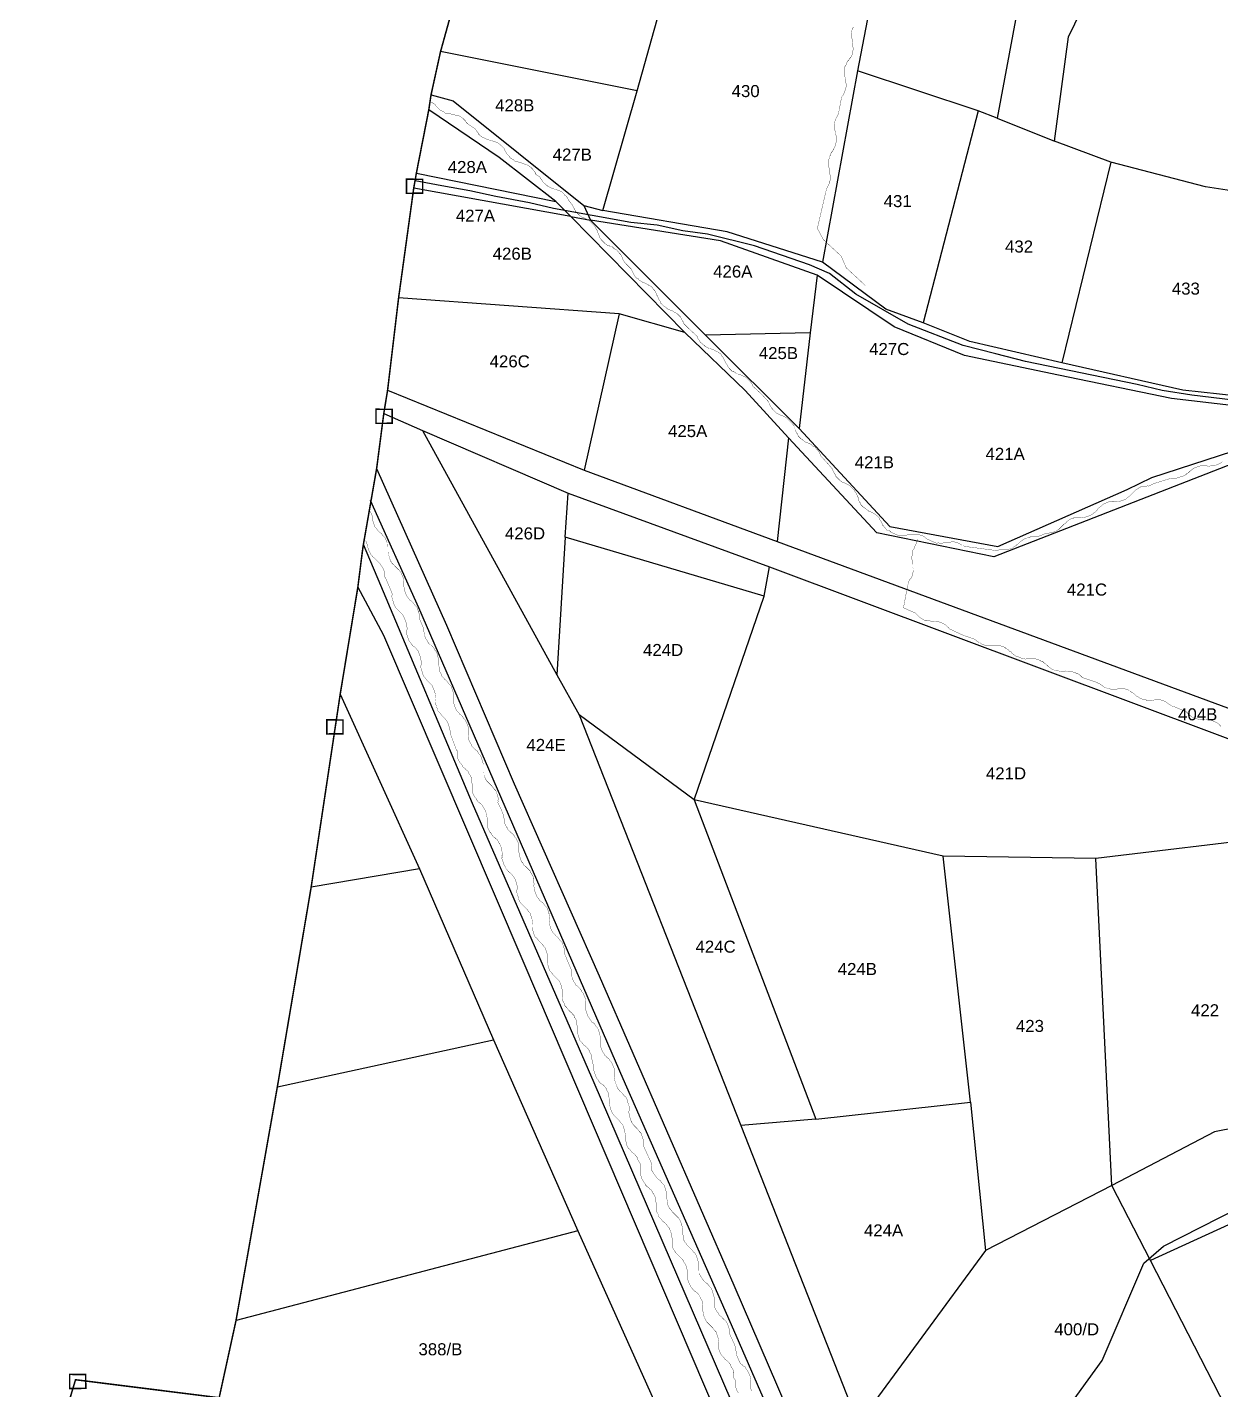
# Model space of a CAD drawing. Header units: inches. Extents: x 617 to 4497, y -923 to 1824.
# Drawn here: x 2264.5 to 2661.3, y 465.8 to 918.7 of the extents above; entities that cross this region are included whole.
import ezdxf
from ezdxf.enums import TextEntityAlignment as Align

# ---------------------------------------------------------------- set-up
doc = ezdxf.new("R2010")
doc.units = ezdxf.units.IN
doc.header["$LTSCALE"] = 15
doc.header["$MEASUREMENT"] = 0
for name, color, linetype in [('BOUNDARY', 5, 'Continuous'), ('PLOT', 7, 'Continuous'), ('PLOT NO', 7, 'Continuous'), ('ROAD', 50, 'Continuous'), ('STREAM', 130, 'SL')]:
    doc.layers.add(name, color=color, linetype=linetype)
doc.styles.get("Standard").update_dxf_attribs({"font": 'arial.ttf'})
doc.linetypes.add('SL', pattern='A,8e-06,[1,streme line,S=0.066667,R=0,X=0,Y=0],-0.839413', length=0.839421)

msp = doc.modelspace()

# ---------------------------------------------------------------- linework, layer by layer
at = {"layer": 'BOUNDARY', "const_width": 0.5}
msp.add_lwpolyline([(2418.02, 968.71), (2401.89, 910.57), (2398.73, 896.18), (2397.98, 891.2), (2393.85, 870.15), (2392.98, 865.19), (2387.95, 828.74), (2384.3, 798.1), (2383.03, 790.33), (2380.65, 772.01), (2376.1, 745.93), (2374.41, 732.63), (2368.54, 697.03), (2358.88, 632.87), (2347.64, 566.48), (2333.9, 488.84), (2328.29, 463.14), (2280.53, 469.12), (2264.73, 416.27)], dxfattribs=at)
at = {"layer": 'PLOT'}
for points in [[(2449.49, 859.42), (2455.85, 857.75), (2467.28, 897.58), (2482.14, 950.62), (2499.06, 946.55), (2502.65, 962.18), (2511.73, 1003.73), (2519.89, 1042.56), (2459.59, 1061.64)], [(2763.8, 1003.55), (2763.28, 973.23), (2761.85, 914.84), (2765.74, 878.04), (2764.36, 848.4), (2726.07, 853.94), (2725.45, 856.4), (2686.46, 860.95), (2656.28, 865.62), (2624.79, 873.88), (2606.07, 880.85), (2610.69, 915.47), (2621.2, 937.26), (2635.67, 947.05), (2642.35, 962.78), (2657.54, 974.56), (2665.54, 988.73), (2669.04, 1003.71), (2626.62, 1016.63), (2628.17, 1042.83)], [(2563.94, 1027.51), (2554.69, 978.76), (2548.7, 946.99), (2540.51, 904.17), (2528.91, 840.64)], [(2622.85, 1006.37), (2612.1, 980.91), (2601.01, 964.06), (2587, 888.44), (2606.07, 880.85)], [(2467.28, 897.58), (2401.89, 910.57)], [(2580.7, 890.85), (2540.51, 904.17)], [(2398.73, 896.18), (2406.1, 894.17), (2449.49, 859.42), (2451.79, 854.53)], [(2440.24, 860.76), (2421.36, 875.42), (2397.98, 891.2)], [(2587, 888.44), (2580.7, 890.85), (2562.33, 820.39)], [(2393.85, 870.15), (2440.24, 860.76), (2445.25, 855.73)], [(2624.79, 873.88), (2608.5, 807.18)], [(2445.25, 855.73), (2392.98, 865.19)], [(2764.36, 848.4), (2762.65, 822.39), (2773.04, 801.32), (2741.02, 801.35), (2728.98, 801.81), (2691.98, 798.86), (2685.76, 793.43), (2679.17, 794.74), (2648.67, 798.07), (2608.5, 807.18), (2577.83, 814.25), (2562.33, 820.39), (2549.96, 824.99), (2528.91, 840.64), (2497.17, 850.69), (2455.85, 857.75)], [(2682, 790.95), (2681.84, 784.87), (2676.52, 778.01), (2585.86, 742.69), (2547, 750.61), (2517.54, 782.23), (2503.13, 797.97), (2483.13, 817.27), (2445.25, 855.73), (2451.79, 854.53)], [(2682, 790.95), (2644.99, 795.26), (2607.39, 803.09), (2576.09, 809.57), (2552.73, 819.13), (2527.17, 836.26), (2495.02, 847.68), (2451.79, 854.53), (2490.04, 816.28), (2521.13, 785.26), (2551.25, 752.75), (2587.17, 746.05), (2630.23, 765.06), (2638.42, 769), (2674.57, 780.77), (2682, 790.95)], [(2527.17, 836.26), (2524.8, 817.12), (2521.13, 785.26)], [(2483.13, 817.27), (2461.29, 823.44), (2387.95, 828.74)], [(2461.29, 823.44), (2449.69, 771.41)], [(2524.8, 817.12), (2490.04, 816.28)], [(2384.3, 798.1), (2449.69, 771.41), (2513.77, 747.8), (2691.11, 682.24), (2726.68, 669.8), (2773.18, 654.01), (2826.36, 648.76), (2847.6, 648.69), (2855.36, 648.85), (2898.47, 649.99), (2983.34, 653.48), (3034.64, 653.48), (3087.94, 654.24), (3148.78, 655.48), (3166.65, 655.3), (3176.36, 654.93), (3214.91, 654.12), (3233.83, 645.75)], [(2383.03, 790.33), (2395.88, 784.64), (2440.54, 703.39), (2448.04, 690.15), (2501.7, 553.61), (2540.72, 454.45), (2568.77, 385.82), (2597.18, 319), (2628.96, 241.98), (2659.7, 200.33), (2689.06, 177.29), (2716.7, 164.39), (2752.83, 72.11), (2757.37, 17.16), (2765.34, -30.28)], [(2395.88, 784.64), (2444.3, 763.79), (2511.31, 739.38), (2690.58, 672.15), (2746.19, 651.98), (2768.1, 645.72), (2792.49, 638.34), (2828.3, 639.14), (2841.61, 639.2), (2854.37, 640.28), (2897.08, 641.44), (2972.39, 644.12), (3043.65, 645.75), (3087.01, 645.82), (3148.38, 645.4), (3167.29, 645.35), (3233.83, 645.75), (3277.98, 625.42)], [(2517.54, 782.23), (2513.77, 747.8)], [(2380.65, 772.01), (2403.85, 719.92), (2426.42, 667.17), (2454.64, 603.4), (2499.39, 500.59), (2545.77, 393.07), (2606.89, 252.14), (2639.9, 179.35), (2666.8, 172.91), (2692.14, 160.97), (2713.39, 138.66), (2727.46, 102.02), (2740.52, 25.19), (2754.69, -29.87)], [(2748.04, -29.39), (2730.28, 53.32), (2719.61, 102), (2709.47, 133.49), (2704.58, 140.55), (2688.19, 155.46), (2665.8, 168.16), (2636.47, 171.83), (2609.94, 229.94), (2541.93, 386.9), (2519.99, 438.28), (2499.41, 485.55), (2462.6, 569.09), (2394.67, 725.75), (2378.6, 761.4)], [(2509.5, 729.61), (2443.31, 749.15), (2444.3, 763.79)], [(2443.31, 749.15), (2440.54, 703.39)], [(2376.22, 746.9), (2381.9, 733.19), (2412.43, 660.82), (2452.92, 567.9), (2498.46, 462.28), (2570.48, 291.25), (2607.76, 206.11), (2624.96, 168.22), (2647.81, 120.63), (2655.17, 101.92), (2656.2, 90.28), (2659.63, 46.73), (2660.87, 28.06), (2656.38, 2.91), (2652.82, -20.29)], [(2486.23, 661.88), (2509.5, 729.61), (2511.31, 739.38)], [(2645.69, -19.82), (2654.78, 18.85), (2654.32, 45.61), (2650.47, 100.78), (2647.07, 113.26), (2619.52, 163.18), (2575.17, 264.65), (2534.72, 361.23), (2494.61, 455.45), (2429.4, 608.29), (2382.99, 716.54), (2374.41, 732.63)], [(2368.54, 697.03), (2394.87, 638.93), (2419.53, 582.08), (2447.53, 518.63), (2474.29, 459.13), (2484.91, 436.17), (2517.53, 360.56), (2543.48, 299.51), (2564.01, 250.7), (2599.46, 174.15), (2635.26, 96.53), (2604.66, 80.72), (2561.48, 59.96), (2505.69, 32.84), (2485.06, 22.82), (2442.78, 0.62)], [(2687.59, 650.4), (2680.9, 649.66), (2619.77, 642.43), (2568.99, 643.15), (2486.23, 661.88), (2448.04, 690.15)], [(2486.23, 661.88), (2526.72, 555.69), (2501.7, 553.61)], [(2680.9, 649.66), (2681.62, 597.04), (2712.21, 587.56), (2718.86, 563.24), (2723.34, 547.42), (2711.88, 542.58), (2637.96, 508.77)], [(2526.72, 555.69), (2578.08, 561.4), (2568.99, 643.15)], [(2394.87, 638.93), (2358.88, 632.87)], [(2625.11, 533.64), (2619.77, 642.43)], [(2347.64, 566.48), (2419.53, 582.08)], [(2718.86, 563.24), (2659.23, 551.48), (2625.11, 533.64)], [(2578.08, 561.4), (2583.1, 512.11), (2540.72, 454.45), (2673.58, 439.48), (2637.96, 508.77), (2625.11, 533.64), (2583.1, 512.11)], [(2447.53, 518.63), (2333.9, 488.84)]]:
    msp.add_lwpolyline(points, dxfattribs=at)
at = {"layer": 'PLOT', "color": 3, "const_width": 0.5}
for points in [[(2390.6, 868.18), (2395.94, 868.13), (2395.97, 863.54), (2390.6, 863.48), (2390.6, 868.18), (2390.6, 868.18)], [(2380.45, 791.72), (2385.79, 791.66), (2385.82, 787.07), (2380.45, 787.02), (2380.45, 791.72), (2380.45, 791.72)], [(2364.1, 688.48), (2369.44, 688.42), (2369.47, 683.84), (2364.1, 683.78), (2364.1, 688.48), (2364.1, 688.48)], [(2278.57, 470.9), (2283.91, 470.84), (2283.94, 466.25), (2278.57, 466.2), (2278.57, 470.9), (2278.57, 470.9)]]:
    msp.add_lwpolyline(points, dxfattribs=at)
at = {"layer": 'ROAD'}
for points in [[(2682.89, 792.57), (2651.75, 796.35), (2641.79, 797.94), (2633.5, 799.95), (2596.37, 807.58), (2586.5, 810.09), (2575.7, 812.93), (2557.34, 819.97), (2540.01, 829.92), (2531.18, 836.83), (2524.57, 839.76), (2506.24, 846.03), (2490.63, 849.89), (2482.51, 851.06), (2473.97, 852.9), (2465.18, 853.82), (2439.4, 858.42), (2431.53, 860.34), (2420.23, 862.43), (2411.69, 864.36), (2402.32, 865.95), (2393.48, 867.61)], [(2608.77, 457.4), (2621.89, 475.48), (2635.7, 507.88), (2642.26, 513.53), (2667.14, 526.19)]]:
    msp.add_lwpolyline(points, dxfattribs=at)
at = {"layer": 'STREAM', "color": 4, "lineweight": 0, "const_width": 0.1}
for points in [[(2539.21, 918.74), (2538.77, 918.09), (2538.55, 916.77), (2538.55, 916.34), (2538.55, 916.12), (2538.55, 915.02), (2538.77, 914.81), (2538.77, 914.37), (2538.99, 913.49), (2538.99, 912.62), (2538.99, 912.18), (2539.21, 911.53), (2538.77, 910.22), (2538.77, 910), (2538.77, 909.56), (2538.33, 908.69), (2538.12, 908.47), (2537.9, 908.25), (2537.68, 907.81), (2537.24, 907.37), (2536.8, 906.5), (2536.8, 906.28), (2536.37, 905.62), (2536.15, 904.31), (2536.15, 904.09), (2536.15, 903.66), (2536.15, 902.78), (2536.37, 902.35), (2536.37, 902.13), (2536.59, 901.25), (2536.59, 900.16), (2536.8, 899.94), (2536.8, 899.28), (2536.59, 897.97), (2536.37, 897.54), (2536.37, 897.32), (2535.93, 896.44), (2535.71, 896.01), (2535.49, 895.79), (2535.27, 895.57), (2534.4, 890.98), (2534.18, 889.88), (2533.96, 889.45), (2533.52, 888.57), (2533.31, 888.35), (2533.09, 887.7), (2532.87, 886.39), (2532.87, 885.95), (2532.87, 885.73), (2532.87, 884.64), (2533.09, 884.2), (2533.09, 883.98), (2533.31, 883.11), (2533.52, 882.23), (2533.52, 881.8), (2533.52, 881.14), (2533.31, 879.83), (2533.31, 879.61), (2533.09, 879.17), (2532.65, 878.3), (2532.65, 878.08), (2532.43, 877.86), (2532.21, 877.42), (2531.78, 876.99), (2531.56, 876.11), (2531.34, 875.89), (2531.12, 875.24), (2530.9, 873.93), (2530.9, 873.49), (2530.9, 873.27), (2530.9, 872.18), (2531.12, 871.96), (2531.12, 871.52), (2531.34, 870.65), (2531.34, 869.77), (2531.56, 869.33), (2531.56, 868.68), (2531.34, 867.37), (2531.12, 867.15), (2531.12, 866.71), (2530.68, 865.84), (2530.46, 865.62), (2530.46, 865.4), (2530.25, 864.96), (2530.03, 864.09), (2527.19, 851.85), (2529.15, 848.13), (2535.06, 842.66), (2536.8, 838.73), (2543.14, 832.83)], [(2398.86, 893.82), (2400.17, 892.94), (2400.39, 892.51), (2401.04, 891.85), (2401.26, 891.63), (2401.7, 891.2), (2403.01, 890.54), (2403.23, 890.32), (2403.45, 890.1), (2404.54, 889.88), (2404.76, 889.88), (2405.2, 889.88), (2406.07, 889.67), (2406.95, 889.45), (2407.38, 889.45), (2408.04, 889.23), (2409.13, 888.57), (2409.35, 888.35), (2409.57, 888.14), (2410.23, 887.48), (2410.45, 887.04), (2410.66, 886.82), (2410.88, 886.61), (2412.19, 885.73), (2413.51, 884.86), (2413.72, 884.42), (2414.38, 883.54), (2414.38, 883.33), (2414.82, 882.89), (2415.91, 882.01), (2416.35, 882.01), (2416.57, 881.8), (2417.44, 881.36), (2417.88, 881.36), (2418.1, 881.14), (2418.97, 880.92), (2420.06, 880.7), (2420.28, 880.48), (2420.94, 880.27), (2422.03, 879.39), (2422.25, 879.17), (2422.47, 878.95), (2423.12, 878.3), (2423.12, 877.86), (2423.34, 877.64), (2423.56, 877.42), (2423.78, 876.77), (2424.44, 876.11), (2424.66, 875.89), (2425.09, 875.24), (2426.19, 874.58), (2426.4, 874.36), (2426.62, 874.14), (2427.72, 873.93), (2427.93, 873.71), (2428.15, 873.71), (2429.25, 873.49), (2430.12, 873.05), (2430.34, 873.05), (2430.99, 872.83), (2432.09, 871.96), (2432.31, 871.74), (2432.53, 871.52), (2433.18, 870.65), (2433.4, 870.43), (2433.4, 870.21), (2433.62, 869.77), (2434.93, 868.9), (2435.15, 868.46), (2435.8, 867.59), (2435.8, 867.37), (2436.24, 866.93), (2437.33, 866.06), (2437.55, 865.84), (2437.99, 865.62), (2438.87, 865.18), (2439.08, 865.18), (2439.52, 864.96), (2440.4, 864.74), (2441.27, 864.31), (2441.49, 864.31), (2442.14, 864.09), (2443.02, 863.21), (2443.24, 862.78), (2443.67, 862.56), (2444.11, 861.9), (2444.33, 861.46), (2444.55, 861.25), (2444.55, 861.03), (2444.77, 860.81), (2445.64, 859.72), (2445.86, 859.28), (2446.3, 858.4), (2446.52, 858.19), (2446.74, 857.53), (2447.61, 856.66), (2447.83, 856.44), (2448.05, 856.22), (2448.92, 855.56), (2449.36, 855.34), (2449.58, 855.34), (2450.45, 854.91), (2451.33, 854.47), (2451.54, 854.25), (2451.98, 853.81), (2452.86, 852.94), (2453.07, 852.72), (2453.29, 852.28), (2453.73, 851.41), (2453.95, 851.19), (2453.95, 850.97), (2454.17, 850.53), (2454.39, 849.88), (2454.82, 849), (2454.82, 848.79), (2455.26, 848.13), (2456.14, 847.25), (2456.35, 847.04), (2456.57, 846.82), (2457.45, 846.16), (2457.88, 846.16), (2458.1, 845.94), (2458.98, 845.72), (2459.63, 845.07), (2460.07, 844.85), (2460.51, 844.63), (2461.38, 843.54), (2461.6, 843.32), (2461.82, 843.1), (2462.26, 842.23), (2462.48, 841.79), (2462.48, 841.57), (2462.69, 841.13), (2463.57, 840.04), (2465.32, 838.29), (2465.54, 837.85), (2465.97, 836.98), (2466.19, 836.54), (2466.41, 836.11), (2467.28, 835.01), (2467.72, 835.01), (2467.94, 834.58), (2468.82, 834.14), (2469.03, 833.92), (2469.25, 833.92), (2470.13, 833.48), (2471, 833.04), (2471.22, 832.83), (2471.88, 832.61), (2472.75, 831.51), (2472.97, 831.3), (2473.19, 831.08), (2473.62, 830.2), (2473.84, 829.77), (2473.84, 829.55), (2474.06, 829.33), (2474.28, 828.67), (2474.72, 827.8), (2474.94, 827.58), (2475.15, 826.92), (2476.03, 826.05), (2476.47, 825.83), (2476.69, 825.61), (2477.56, 824.96), (2477.78, 824.96), (2478, 824.74), (2478.87, 824.52), (2479.75, 823.86), (2479.96, 823.86), (2480.62, 823.43), (2481.49, 822.55), (2481.71, 822.33), (2481.93, 821.9), (2482.37, 821.02), (2482.59, 820.8), (2482.59, 820.58), (2482.81, 820.15), (2484.56, 818.4), (2487.18, 815.99), (2487.4, 815.34), (2488.05, 814.46), (2488.05, 814.24), (2488.49, 813.81), (2489.58, 812.93), (2489.8, 812.71), (2490.02, 812.5), (2490.9, 812.06), (2491.33, 811.84), (2491.55, 811.84), (2492.43, 811.62), (2493.3, 811.18), (2493.52, 810.96), (2494.17, 810.75), (2495.27, 809.87), (2495.27, 809.43), (2495.7, 809.22), (2496.14, 808.34), (2496.36, 808.12), (2496.36, 807.9), (2496.58, 807.47), (2496.8, 807.03), (2497.45, 806.16), (2497.45, 805.94), (2497.89, 805.28), (2498.77, 804.41), (2499.2, 804.41), (2499.42, 804.19), (2500.3, 803.53), (2500.73, 803.53), (2500.95, 803.31), (2501.83, 803.09), (2502.7, 802.66), (2502.92, 802.66), (2503.57, 802.22), (2504.45, 801.35), (2504.67, 801.13), (2504.89, 800.91), (2505.54, 800.03), (2505.76, 799.6), (2505.76, 799.38), (2505.98, 799.16), (2508.6, 796.75), (2511.01, 794.13), (2511.23, 793.48), (2511.66, 792.6), (2511.88, 792.38), (2512.1, 791.95), (2513.19, 790.85), (2513.41, 790.63), (2513.63, 790.42), (2514.51, 789.98), (2514.94, 789.76), (2515.16, 789.76), (2516.04, 789.32), (2516.91, 788.88), (2517.13, 788.67), (2517.57, 788.23), (2518.44, 787.35), (2518.66, 787.14), (2518.88, 786.92), (2519.53, 786.04), (2519.53, 785.61), (2519.75, 785.39), (2519.75, 784.95), (2519.97, 784.51), (2520.41, 783.64), (2520.63, 783.42), (2520.85, 782.76), (2521.72, 781.89), (2522.16, 781.67), (2522.38, 781.45), (2523.25, 780.8), (2523.47, 780.8), (2523.69, 780.58), (2524.56, 780.36), (2525.44, 779.7), (2525.65, 779.48), (2526.31, 779.27), (2527.19, 778.17), (2527.4, 777.95), (2527.62, 777.74), (2528.06, 776.86), (2528.28, 776.42), (2528.28, 776.21), (2528.5, 775.99), (2530.9, 773.36), (2532.21, 771.83), (2532.43, 771.18), (2532.87, 770.3), (2533.09, 770.08), (2533.31, 769.43), (2534.18, 768.55), (2534.4, 768.34), (2534.62, 768.12), (2535.49, 767.46), (2535.93, 767.24), (2536.15, 767.24), (2537.02, 766.8), (2537.9, 766.37), (2538.12, 766.15), (2538.55, 765.71), (2539.43, 764.84), (2539.65, 764.4), (2539.86, 764.18), (2540.3, 763.31), (2540.52, 762.87), (2540.52, 762.65), (2540.74, 762.43), (2540.74, 761.78), (2541.18, 760.9), (2541.39, 760.68), (2541.61, 760.03), (2542.49, 759.15), (2542.93, 758.93), (2543.14, 758.72), (2544.02, 758.06), (2544.24, 757.84), (2544.46, 757.84), (2545.33, 757.4), (2546.2, 756.97), (2546.42, 756.75), (2547.08, 756.31), (2547.95, 755.44), (2547.95, 755), (2548.17, 754.78), (2548.61, 753.91), (2548.83, 753.47), (2548.83, 753.25), (2549.05, 753.03), (2550.36, 751.5), (2551.23, 751.28), (2551.67, 750.85), (2552.54, 750.41), (2552.76, 750.41), (2553.42, 749.97), (2554.73, 749.75), (2555.17, 749.75), (2555.39, 749.75), (2556.48, 749.75), (2556.7, 749.75), (2557.14, 749.97), (2558.01, 750.19), (2558.88, 750.19), (2559.32, 750.19), (2559.98, 750.19), (2561.29, 749.97), (2561.51, 749.75), (2561.94, 749.75), (2562.82, 749.32), (2563.04, 749.1), (2563.26, 748.88), (2563.47, 748.66), (2563.91, 748.44), (2565.01, 748), (2565.22, 747.79), (2565.88, 747.57), (2566.97, 747.13), (2567.41, 747.35), (2567.85, 747.13), (2568.72, 747.13), (2569.16, 747.35), (2569.38, 747.35), (2570.25, 747.57), (2571.34, 747.57), (2571.56, 747.57), (2572.22, 747.79), (2573.53, 747.35), (2573.75, 747.35), (2574.19, 747.13), (2575.06, 746.69), (2575.28, 746.47), (2575.72, 746.47), (2575.94, 746.26), (2576.81, 746.04), (2586.87, 744.72), (2588.18, 745.16), (2588.83, 745.16), (2589.71, 745.16), (2590.15, 745.16), (2590.8, 745.16), (2592.11, 745.6), (2592.33, 745.82), (2592.55, 746.04), (2593.42, 746.47), (2593.64, 746.91), (2593.86, 746.91), (2594.52, 747.57), (2595.39, 748.22), (2595.61, 748.44), (2596.27, 748.66), (2597.36, 749.1), (2597.8, 749.1), (2598.02, 749.32), (2599.11, 749.32), (2599.55, 749.32), (2599.76, 749.32), (2600.2, 749.32), (2601.51, 749.75), (2603.04, 750.41), (2603.7, 750.41), (2604.57, 750.63), (2604.79, 750.63), (2605.67, 750.85), (2606.76, 751.28), (2606.98, 751.5), (2607.42, 751.72), (2608.07, 752.38), (2608.29, 752.59), (2608.51, 752.81), (2609.17, 753.47), (2610.04, 754.13), (2610.04, 754.34), (2610.7, 754.78), (2611.79, 755.44), (2612.23, 755.44), (2612.44, 755.66), (2613.54, 755.66), (2613.97, 755.66), (2614.19, 755.87), (2614.41, 755.66), (2615.07, 755.66), (2616.16, 755.87), (2616.38, 755.87), (2617.04, 756.09), (2618.13, 756.53), (2618.57, 756.75), (2618.78, 756.97), (2619.66, 757.62), (2619.88, 757.84), (2620.1, 758.06), (2620.53, 758.72), (2621.41, 759.37), (2621.63, 759.59), (2622.06, 760.03), (2623.38, 760.68), (2623.59, 760.68), (2624.03, 760.9), (2624.91, 760.9), (2625.34, 760.9), (2625.56, 761.12), (2626, 760.9), (2626.44, 760.9), (2627.53, 761.12), (2627.75, 761.12), (2628.4, 761.34), (2629.71, 761.78), (2629.93, 762), (2630.15, 762.21), (2631.03, 762.87), (2631.25, 763.09), (2631.46, 763.31), (2632.12, 763.96), (2632.78, 764.62), (2632.99, 764.84), (2633.65, 765.27), (2634.74, 765.93), (2635.18, 765.93), (2635.4, 766.15), (2636.49, 766.15), (2636.71, 766.15), (2636.93, 766.37), (2637.37, 766.15), (2639.12, 767.02), (2644.8, 768.77), (2645.24, 768.77), (2646.33, 768.77), (2646.55, 768.77), (2647.2, 768.99), (2648.52, 769.43), (2648.73, 769.43), (2649.17, 769.65), (2649.83, 770.08), (2650.26, 770.52), (2650.48, 770.52), (2651.14, 771.18), (2652.01, 771.83), (2652.23, 772.05), (2652.67, 772.27), (2653.98, 772.71), (2654.2, 772.71), (2654.64, 772.93), (2655.73, 772.93), (2655.95, 772.93), (2656.17, 772.93), (2656.6, 772.93), (2657.26, 772.71), (2658.13, 772.93), (2658.57, 772.93), (2659.23, 772.93), (2660.32, 773.36), (2660.76, 773.58), (2660.98, 773.58), (2661.85, 774.24)], [(2500.95, 464.68), (2500.3, 465.77), (2500.3, 466.21), (2500.08, 466.43), (2500.08, 467.52), (2500.08, 467.74), (2500.08, 468.18), (2500.08, 468.4), (2499.86, 469.05), (2499.42, 469.71), (2499.42, 470.36), (2499.42, 471.46), (2499.2, 471.68), (2499.2, 472.33), (2498.55, 473.43), (2498.33, 473.86), (2498.33, 474.08), (2497.67, 474.96), (2497.45, 475.17), (2497.23, 475.39), (2496.58, 475.83), (2495.92, 476.7), (2495.7, 476.92), (2495.27, 477.36), (2494.61, 478.67), (2494.61, 478.89), (2494.39, 479.33), (2494.39, 480.2), (2494.39, 480.64), (2494.39, 480.86), (2494.39, 481.3), (2494.39, 481.73), (2494.17, 482.83), (2494.17, 483.04), (2493.96, 483.7), (2493.52, 485.01), (2493.3, 485.23), (2493.08, 485.45), (2492.43, 486.32), (2492.21, 486.54), (2491.99, 486.76), (2491.33, 487.42), (2490.68, 488.07), (2490.46, 488.29), (2490.02, 488.95), (2489.58, 490.04), (2489.36, 490.48), (2489.36, 490.7), (2489.15, 491.79), (2489.15, 492.01), (2489.15, 492.44), (2489.15, 492.66), (2489.15, 493.32), (2488.93, 494.19), (2488.93, 494.63), (2488.93, 495.29), (2488.27, 496.38), (2488.05, 496.82), (2488.05, 497.04), (2487.4, 497.91), (2486.96, 498.13), (2486.74, 498.35), (2486.09, 498.78), (2485.43, 499.66), (2485.21, 499.88), (2484.99, 500.31), (2484.34, 501.63), (2484.34, 501.84), (2484.12, 502.28), (2483.9, 503.16), (2483.9, 503.59), (2483.9, 503.81), (2483.9, 504.25), (2483.9, 504.69), (2483.9, 505.78), (2483.68, 506), (2483.68, 506.65), (2483.03, 507.97), (2482.81, 508.18), (2482.81, 508.4), (2482.15, 509.28), (2481.93, 509.5), (2481.71, 509.72), (2481.06, 510.37), (2480.4, 511.03), (2480.18, 511.25), (2479.75, 511.9), (2479.09, 512.99), (2479.09, 513.43), (2479.09, 513.65), (2478.87, 514.74), (2478.87, 514.96), (2478.87, 515.4), (2478.87, 515.62), (2478.87, 516.27), (2478.65, 517.15), (2478.65, 517.59), (2478.43, 518.24), (2478, 519.33), (2477.78, 519.77), (2477.56, 519.99), (2476.9, 520.86), (2476.69, 521.08), (2476.47, 521.3), (2475.81, 521.74), (2475.15, 522.61), (2474.94, 522.83), (2474.5, 523.27), (2474.06, 524.58), (2473.84, 524.8), (2473.84, 525.24), (2473.62, 526.11), (2473.62, 526.55), (2473.62, 526.77), (2473.62, 527.2), (2473.62, 527.64), (2473.41, 528.73), (2473.41, 528.95), (2473.41, 529.61), (2472.75, 530.92), (2472.53, 531.14), (2472.53, 531.36), (2471.88, 532.23), (2471.44, 532.45), (2471.44, 532.67), (2470.56, 533.33), (2469.91, 533.98), (2469.91, 534.2), (2469.47, 534.86), (2468.82, 535.95), (2468.82, 536.39), (2468.6, 536.6), (2468.38, 537.7), (2468.38, 537.92), (2468.38, 538.35), (2468.38, 538.57), (2468.38, 539.23), (2468.38, 540.1), (2468.38, 540.54), (2468.16, 541.2), (2467.5, 542.29), (2467.5, 542.73), (2467.28, 542.94), (2466.63, 543.82), (2466.41, 544.04), (2466.19, 544.26), (2465.54, 544.69), (2464.88, 545.57), (2464.66, 545.79), (2464.22, 546.22), (2463.57, 547.54), (2463.57, 547.75), (2463.57, 548.19), (2463.35, 549.07), (2463.35, 549.5), (2463.35, 549.72), (2463.35, 550.16), (2463.35, 550.6), (2463.13, 551.69), (2463.13, 551.91), (2462.91, 552.56), (2462.48, 553.88), (2462.26, 554.09), (2462.04, 554.31), (2461.38, 555.19), (2461.16, 555.41), (2460.95, 555.62), (2460.29, 556.28), (2459.63, 556.94), (2459.41, 557.15), (2458.98, 557.81), (2458.54, 558.9), (2458.32, 559.34), (2458.32, 559.56), (2458.1, 560.65), (2458.1, 560.87), (2458.1, 561.31), (2458.1, 561.53), (2458.1, 562.18), (2457.88, 563.06), (2457.88, 563.49), (2457.88, 564.15), (2457.23, 565.24), (2457.01, 565.68), (2457.01, 565.9), (2456.35, 566.77), (2455.92, 566.99), (2455.92, 567.21), (2455.04, 567.65), (2454.39, 568.52), (2454.39, 568.74), (2453.95, 569.18), (2453.29, 570.49), (2453.29, 570.71), (2453.07, 571.15), (2452.86, 572.02), (2452.86, 572.46), (2452.86, 572.68), (2452.86, 573.11), (2452.64, 573.99), (2452.42, 574.21), (2452.42, 574.86), (2452.2, 575.74), (2452.2, 576.17), (2452.2, 576.83), (2451.54, 577.92), (2451.33, 578.14), (2451.33, 578.58), (2450.67, 579.45), (2450.45, 579.67), (2450.23, 579.89), (2449.58, 580.33), (2448.92, 581.2), (2448.7, 581.42), (2448.27, 581.86), (2447.83, 583.17), (2447.61, 583.39), (2447.61, 583.83), (2447.39, 584.7), (2447.39, 585.14), (2447.39, 585.36), (2447.39, 585.79), (2447.39, 586.45), (2447.17, 587.32), (2447.17, 587.54), (2447.17, 588.42), (2446.52, 589.51), (2446.3, 589.73), (2446.3, 590.16), (2445.64, 590.82), (2445.42, 591.26), (2445.2, 591.26), (2444.55, 591.91), (2443.89, 592.79), (2443.67, 593.01), (2443.24, 593.44), (2442.8, 594.76), (2442.58, 594.97), (2442.58, 595.41), (2442.36, 596.29), (2442.36, 596.72), (2442.36, 596.94), (2442.36, 597.38), (2442.36, 597.82), (2442.36, 598.91), (2442.14, 599.13), (2442.14, 599.78), (2441.71, 601.1), (2441.49, 601.31), (2441.27, 601.75), (2440.61, 602.41), (2440.4, 602.63), (2440.18, 602.84), (2439.52, 603.5), (2438.87, 604.37), (2438.65, 604.59), (2438.21, 605.03), (2437.77, 606.34), (2437.77, 606.56), (2437.55, 607), (2437.33, 607.87), (2437.33, 608.31), (2437.33, 608.53), (2437.33, 608.97), (2437.33, 609.4), (2437.33, 610.5), (2437.33, 610.71), (2437.12, 611.37), (2436.68, 612.68), (2436.46, 612.9), (2436.24, 613.12), (2435.59, 613.99), (2435.37, 614.21), (2435.15, 614.43), (2434.49, 615.09), (2433.84, 615.96), (2433.62, 615.96), (2433.18, 616.62), (2432.74, 617.71), (2432.74, 618.15), (2432.53, 618.37), (2432.31, 619.46), (2432.31, 619.9), (2432.31, 620.12), (2432.31, 620.55), (2432.53, 620.99), (2432.31, 622.08), (2432.31, 622.3), (2432.09, 622.96), (2431.65, 624.27), (2431.43, 624.49), (2431.21, 624.71), (2430.56, 625.58), (2430.34, 625.8), (2430.12, 626.02), (2429.46, 626.67), (2428.81, 627.33), (2428.59, 627.55), (2428.15, 628.2), (2427.72, 629.3), (2427.72, 629.73), (2427.5, 629.95), (2427.28, 631.05), (2427.28, 631.48), (2427.28, 631.7), (2427.28, 631.92), (2427.5, 632.58), (2427.28, 633.67), (2427.28, 633.89), (2427.06, 634.54), (2426.62, 635.64), (2426.4, 636.07), (2426.19, 636.29), (2425.53, 637.17), (2425.31, 637.39), (2425.09, 637.6), (2424.44, 638.04), (2423.78, 638.92), (2423.56, 639.13), (2423.34, 639.79), (2422.69, 640.88), (2422.69, 641.32), (2422.47, 641.54), (2422.25, 642.63), (2422.47, 642.85), (2422.25, 643.29), (2422.47, 643.51), (2422.47, 644.16), (2422.25, 645.04), (2422.25, 645.47), (2422.03, 646.13), (2421.59, 647.22), (2421.38, 647.44), (2421.16, 647.88), (2420.72, 648.75), (2420.28, 648.97), (2420.06, 649.19), (2419.41, 649.63), (2418.75, 650.5), (2418.75, 650.72), (2418.32, 651.16), (2417.66, 652.47), (2417.66, 652.69), (2417.44, 653.13), (2417.44, 654), (2417.44, 654.44), (2417.44, 654.66), (2417.44, 655.09), (2417.44, 655.75), (2417.22, 656.62), (2417.22, 656.84), (2417, 657.72), (2416.57, 658.81), (2416.35, 659.03), (2416.13, 659.47), (2415.69, 660.12), (2415.25, 660.56), (2414.38, 661.21), (2413.72, 662.09), (2413.72, 662.31), (2413.29, 662.74), (2412.63, 664.06), (2412.63, 664.27), (2412.41, 664.71), (2412.41, 665.59), (2412.41, 666.02), (2412.41, 666.24), (2412.41, 666.68), (2412.41, 667.12), (2412.19, 668.21), (2412.19, 668.43), (2412.19, 669.08), (2411.54, 670.4), (2411.32, 670.61), (2411.32, 671.05), (2410.66, 671.71), (2410.23, 671.93), (2410.23, 672.15), (2409.35, 672.8), (2408.91, 673.68), (2408.7, 673.89), (2408.26, 674.33), (2407.6, 675.64), (2407.6, 675.86), (2407.6, 676.3), (2407.38, 677.17), (2407.38, 677.61), (2407.38, 677.83), (2407.38, 678.27), (2407.17, 678.48), (2405.2, 683.73), (2405.2, 684.17), (2404.98, 685.26), (2404.98, 685.48), (2404.76, 686.14), (2404.32, 687.45), (2404.11, 687.67), (2404.11, 687.89), (2403.45, 688.76), (2403.23, 688.98), (2403.01, 689.2), (2402.36, 689.85), (2401.7, 690.73), (2401.48, 690.95), (2401.04, 691.38), (2400.61, 692.69), (2400.61, 692.91), (2400.39, 693.35), (2400.17, 694.23), (2400.17, 694.66), (2400.17, 694.88), (2400.39, 695.32), (2400.39, 695.76), (2400.17, 696.85), (2400.17, 697.07), (2399.95, 697.72), (2399.51, 699.03), (2399.3, 699.25), (2399.3, 699.69), (2398.64, 700.35), (2398.42, 700.56), (2398.2, 700.78), (2397.55, 701.44), (2396.89, 702.31), (2396.67, 702.53), (2396.24, 702.97), (2395.8, 704.28), (2395.8, 704.5), (2395.58, 704.94), (2395.36, 705.81), (2395.36, 706.25), (2395.36, 706.47), (2395.58, 706.9), (2395.58, 707.56), (2395.36, 708.43), (2395.36, 708.65), (2395.14, 709.53), (2394.71, 710.62), (2394.49, 710.84), (2394.49, 711.28), (2393.83, 712.15), (2393.61, 712.37), (2393.39, 712.59), (2392.74, 713.03), (2392.08, 713.9), (2391.86, 714.12), (2391.43, 714.77), (2390.99, 715.87), (2390.99, 716.31), (2390.77, 716.52), (2390.55, 717.62), (2390.55, 717.84), (2390.55, 718.27), (2390.77, 718.49), (2390.77, 719.15), (2390.55, 720.02), (2390.55, 720.46), (2390.33, 721.11), (2389.9, 722.21), (2389.68, 722.64), (2389.68, 722.86), (2389.02, 723.74), (2388.8, 723.96), (2388.58, 724.18), (2387.93, 724.83), (2387.27, 725.49), (2387.05, 725.71), (2386.62, 726.36), (2386.18, 727.45), (2386.18, 727.89), (2385.96, 728.11), (2385.74, 729.2), (2385.74, 729.64), (2385.74, 729.86), (2385.96, 730.08), (2383.77, 735.32), (2383.34, 735.98), (2383.34, 736.64), (2383.12, 737.73), (2383.12, 737.95), (2382.9, 738.6), (2382.24, 739.7), (2382.03, 739.92), (2381.81, 740.35), (2381.15, 741.01), (2380.93, 741.23), (2380.71, 741.45), (2380.06, 742.1), (2379.18, 742.76), (2379.18, 742.98), (2378.75, 743.41), (2378.09, 744.72), (2377.87, 744.94), (2377.87, 745.16), (2377.65, 746.26), (2377.65, 746.69), (2377.43, 746.91), (2377.43, 747.35), (2377, 748)], [(2560.41, 748.44), (2559.98, 746.91), (2559.76, 746.47), (2559.32, 745.38), (2559.1, 745.16), (2558.88, 744.72), (2558.67, 743.41), (2558.67, 742.98), (2558.45, 742.76), (2558.67, 741.66), (2558.67, 741.23), (2558.67, 741.01), (2558.88, 740.13), (2558.88, 739.04), (2559.1, 738.82), (2559.1, 738.17), (2558.88, 736.85), (2558.67, 736.64), (2558.67, 736.2), (2558.23, 735.32), (2557.79, 735.11), (2557.79, 734.89), (2557.57, 734.45), (2557.14, 732.7), (2555.82, 725.71), (2559.76, 723.96), (2560.2, 723.52), (2560.85, 722.86), (2561.07, 722.64), (2561.73, 722.21), (2562.82, 721.55), (2563.26, 721.55), (2563.47, 721.33), (2564.57, 721.33), (2564.79, 721.33), (2565.22, 721.11), (2566.1, 721.33), (2566.97, 721.11), (2567.41, 721.11), (2568.07, 720.9), (2569.16, 720.46), (2569.38, 720.24), (2569.81, 720.02), (2570.47, 719.37), (2570.91, 719.15), (2570.91, 718.93), (2571.13, 718.71), (2575.28, 716.74), (2579.65, 715.21), (2580.09, 714.77), (2580.96, 714.12), (2581.18, 714.12), (2581.84, 713.68), (2582.93, 713.24), (2583.37, 713.24), (2583.59, 713.03), (2584.68, 713.03), (2585.12, 713.03), (2585.34, 713.03), (2586.21, 713.03), (2587.3, 713.03), (2587.52, 713.03), (2588.18, 713.03), (2589.49, 712.59), (2589.71, 712.37), (2589.93, 712.15), (2590.8, 711.71), (2591.02, 711.28), (2591.24, 711.28), (2591.68, 711.06), (2591.89, 710.62), (2592.77, 709.97), (2592.99, 709.75), (2593.64, 709.53), (2594.74, 709.09), (2595.17, 708.87), (2595.39, 708.87), (2596.49, 708.65), (2596.92, 708.87), (2597.14, 708.87), (2598.02, 708.87), (2599.11, 708.87), (2599.33, 708.87), (2599.98, 708.65), (2601.3, 708.22), (2601.51, 708), (2601.95, 708), (2602.61, 707.34), (2603.04, 707.12), (2603.26, 706.9), (2603.48, 706.69), (2603.92, 706.25), (2604.57, 705.81), (2604.79, 705.59), (2605.45, 705.16), (2606.76, 704.72), (2606.98, 704.72), (2607.42, 704.72), (2608.29, 704.5), (2608.73, 704.5), (2608.95, 704.5), (2609.82, 704.72), (2610.91, 704.5), (2611.13, 704.5), (2611.79, 704.5), (2613.1, 704.06), (2613.32, 703.84), (2613.76, 703.84), (2614.63, 703.19), (2614.85, 702.97), (2615.07, 702.75), (2615.29, 702.53), (2619.88, 701), (2620.75, 700.56), (2621.19, 700.35), (2622.06, 699.69), (2622.28, 699.47), (2622.72, 699.25), (2624.03, 698.82), (2624.47, 698.82), (2624.69, 698.6), (2625.78, 698.6), (2626, 698.6), (2626.44, 698.6), (2627.31, 698.82), (2628.18, 698.82), (2628.62, 698.82), (2629.28, 698.82), (2630.59, 698.38), (2630.81, 698.16), (2631.03, 698.16), (2631.9, 697.5), (2632.34, 697.29), (2632.56, 697.07), (2632.78, 696.85), (2633.21, 696.41), (2634.09, 695.97), (2634.31, 695.76), (2634.74, 695.54), (2636.05, 695.1), (2636.49, 695.1), (2636.71, 694.88), (2637.8, 694.88), (2638.02, 694.88), (2638.46, 694.88), (2639.33, 695.1), (2640.21, 695.1), (2640.65, 695.1), (2641.3, 695.1), (2642.61, 694.66), (2642.83, 694.44), (2643.05, 694.44), (2643.92, 693.79), (2644.36, 693.57), (2644.58, 693.35), (2644.8, 693.13), (2645.67, 692.91), (2649.83, 691.16), (2650.26, 690.73), (2650.92, 690.07), (2651.14, 689.85), (2651.79, 689.42), (2652.89, 688.98), (2653.33, 688.98), (2653.54, 688.76), (2654.64, 688.54), (2654.86, 688.76), (2655.29, 688.54), (2656.17, 688.76), (2657.26, 688.54), (2657.48, 688.54), (2658.13, 688.32), (2659.23, 687.89), (2659.66, 687.67), (2659.88, 687.67), (2660.76, 687.01), (2660.98, 686.57), (2661.2, 686.57), (2661.41, 686.14)]]:
    msp.add_lwpolyline(points, dxfattribs=at)
at = {"layer": 'STREAM', "color": 4, "lineweight": 0, "const_width": 0.1, "elevation": 0.1}
msp.add_lwpolyline([(2505.32, 465.34), (2505.11, 465.99), (2505.11, 466.43), (2505.11, 467.3), (2505.11, 467.96), (2505.11, 468.18), (2505.11, 468.62), (2505.11, 468.83), (2504.89, 469.93), (2504.89, 470.15), (2504.67, 470.58), (2504.23, 471.68), (2503.79, 472.33), (2503.57, 472.55), (2503.14, 473.43), (2502.26, 473.86), (2502.26, 474.08), (2501.83, 474.3), (2501.17, 475.17), (2501.17, 475.39), (2500.95, 475.83), (2500.51, 476.92), (2500.3, 477.58), (2500.3, 478.02), (2500.08, 478.89), (2500.08, 479.55), (2499.64, 480.86), (2498.11, 484.14), (2498.11, 484.36), (2498.11, 484.79), (2498.11, 485.01), (2497.89, 486.1), (2497.67, 486.32), (2497.67, 486.76), (2497.23, 487.85), (2496.8, 488.51), (2496.58, 488.73), (2495.92, 489.38), (2495.27, 490.04), (2495.05, 490.26), (2494.61, 490.48), (2494.17, 491.35), (2493.96, 491.57), (2493.74, 491.79), (2493.08, 493.1), (2493.08, 493.76), (2493.08, 493.97), (2492.86, 495.07), (2492.86, 495.51), (2492.86, 495.94), (2492.86, 496.16), (2492.86, 496.6), (2492.64, 497.47), (2492.43, 497.91), (2492.43, 498.13), (2491.99, 499.44), (2491.55, 499.88), (2491.33, 500.1), (2490.68, 500.97), (2490.02, 501.41), (2489.8, 501.63), (2489.58, 501.84), (2488.93, 502.72), (2488.71, 502.94), (2488.49, 503.38), (2487.83, 504.47), (2487.83, 505.12), (2487.83, 505.34), (2487.62, 506.44), (2487.62, 506.87), (2487.62, 507.31), (2487.62, 507.53), (2487.62, 507.97), (2487.4, 509.06), (2487.18, 509.28), (2487.18, 509.72), (2486.74, 510.81), (2486.3, 511.46), (2486.09, 511.46), (2485.43, 512.34), (2484.77, 512.99), (2484.56, 513.21), (2484.34, 513.43), (2483.68, 514.09), (2483.46, 514.52), (2483.24, 514.74), (2482.59, 515.84), (2482.59, 516.71), (2482.59, 516.93), (2482.37, 517.8), (2482.37, 518.46), (2482.37, 518.9), (2482.37, 519.12), (2482.37, 519.33), (2482.15, 520.43), (2481.93, 520.65), (2481.93, 521.08), (2481.49, 522.18), (2481.06, 522.83), (2480.84, 523.05), (2480.18, 523.71), (2479.53, 524.36), (2479.31, 524.58), (2479.09, 524.8), (2478.43, 525.67), (2478.22, 525.89), (2478, 526.11), (2477.34, 527.42), (2477.34, 528.08), (2477.34, 528.3), (2477.12, 529.39), (2477.12, 529.83), (2477.12, 530.26), (2477.12, 530.48), (2477.12, 530.92), (2476.9, 531.8), (2476.69, 532.23), (2476.69, 532.45), (2476.25, 533.76), (2475.81, 534.2), (2475.59, 534.42), (2474.94, 535.29), (2474.28, 535.73), (2474.06, 535.95), (2473.84, 536.17), (2473.19, 537.04), (2472.97, 537.26), (2472.75, 537.7), (2472.09, 538.79), (2472.09, 539.45), (2472.09, 539.67), (2471.88, 540.76), (2471.88, 541.41), (2470.35, 544.69), (2469.25, 547.1), (2469.47, 547.54), (2469.25, 547.75), (2469.47, 548.19), (2469.25, 549.07), (2469.03, 549.5), (2469.03, 549.72), (2468.6, 551.03), (2468.16, 551.47), (2467.94, 551.69), (2467.28, 552.56), (2466.63, 553.22), (2466.41, 553.44), (2466.19, 553.66), (2465.54, 554.53), (2465.54, 554.75), (2465.32, 554.97), (2464.88, 556.28), (2464.66, 556.94), (2464.66, 557.15), (2464.44, 558.25), (2464.66, 558.68), (2464.66, 559.12), (2464.66, 559.34), (2464.66, 559.78), (2464.44, 560.65), (2464.22, 561.09), (2464.22, 561.31), (2463.79, 562.62), (2463.35, 563.28), (2463.13, 563.28), (2462.48, 564.15), (2461.82, 564.81), (2461.6, 565.02), (2461.38, 565.24), (2460.73, 566.12), (2460.73, 566.34), (2460.51, 566.55), (2460.07, 567.87), (2459.85, 568.52), (2459.85, 568.74), (2459.63, 569.83), (2459.85, 570.49), (2459.85, 570.71), (2459.85, 570.93), (2459.85, 571.36), (2459.63, 572.46), (2459.63, 572.68), (2459.41, 573.11), (2458.98, 574.21), (2458.54, 574.86), (2458.32, 575.08), (2457.88, 575.74), (2457.01, 576.39), (2457.01, 576.61), (2456.57, 576.83), (2456.14, 577.7), (2455.92, 577.92), (2455.7, 578.36), (2455.26, 579.45), (2455.04, 580.11), (2455.04, 580.55), (2455.04, 581.42), (2455.04, 582.08), (2455.04, 582.29), (2455.04, 582.73), (2455.04, 582.95), (2454.82, 584.04), (2454.82, 584.26), (2454.61, 584.7), (2454.17, 586.01), (2453.73, 586.45), (2453.51, 586.67), (2453.07, 587.54), (2452.2, 587.98), (2452.2, 588.2), (2451.76, 588.63), (2451.33, 589.29), (2451.11, 589.73), (2450.89, 589.95), (2450.45, 591.26), (2450.23, 591.91), (2450.23, 592.13), (2450.23, 593.01), (2450.23, 593.66), (2450.23, 594.1), (2450.23, 594.32), (2450.23, 594.76), (2450.01, 595.63), (2450.01, 596.07), (2449.8, 596.29), (2449.36, 597.6), (2448.92, 598.04), (2448.92, 598.25), (2448.27, 599.13), (2447.61, 599.78), (2447.39, 600), (2446.95, 600.22), (2446.52, 601.1), (2446.3, 601.31), (2446.08, 601.53), (2445.64, 602.84), (2445.42, 603.5), (2445.42, 603.72), (2445.42, 604.81), (2445.42, 605.25), (2444.33, 607.87), (2443.24, 610.5), (2443.24, 610.93), (2443.24, 611.15), (2443.24, 611.59), (2443.02, 612.46), (2442.8, 612.9), (2442.8, 613.12), (2442.36, 614.43), (2441.93, 614.87), (2441.71, 615.09), (2441.05, 615.96), (2440.4, 616.62), (2440.18, 616.62), (2439.96, 617.05), (2439.3, 617.71), (2439.08, 618.15), (2438.87, 618.37), (2438.43, 619.46), (2438.21, 620.33), (2438.21, 620.55), (2437.99, 621.43), (2438.21, 622.08), (2438.21, 622.52), (2438.21, 622.74), (2438.21, 622.96), (2437.99, 624.05), (2437.77, 624.27), (2437.77, 624.71), (2437.33, 626.02), (2436.9, 626.45), (2436.68, 626.67), (2436.02, 627.55), (2435.37, 627.99), (2435.15, 628.2), (2434.93, 628.42), (2434.27, 629.3), (2434.06, 629.52), (2433.84, 629.95), (2433.4, 631.05), (2433.18, 631.7), (2433.18, 631.92), (2432.96, 633.01), (2432.96, 633.67), (2433.18, 633.89), (2432.96, 634.11), (2432.96, 634.54), (2432.96, 635.64), (2432.74, 635.86), (2432.74, 636.29), (2432.09, 637.39), (2431.65, 638.04), (2431.65, 638.26), (2430.99, 638.92), (2430.34, 639.57), (2430.12, 639.79), (2429.68, 640.01), (2429.25, 640.88), (2429.03, 641.1), (2428.81, 641.32), (2428.37, 642.63), (2428.15, 643.29), (2428.15, 643.51), (2427.93, 644.6), (2427.93, 645.04), (2427.93, 645.47), (2427.93, 645.69), (2427.93, 646.13), (2427.93, 647.22), (2427.72, 647.44), (2427.72, 647.66), (2427.06, 648.97), (2426.62, 649.41), (2426.62, 649.63), (2425.97, 650.5), (2425.09, 651.16), (2425.09, 651.38), (2424.66, 651.6), (2424, 652.25), (2424, 652.69), (2423.78, 652.91), (2423.12, 654.22), (2423.12, 654.87), (2423.12, 655.09), (2422.91, 656.19), (2422.91, 656.62), (2421.81, 659.25), (2420.94, 661), (2421.16, 661.43), (2420.94, 661.65), (2421.16, 662.09), (2420.94, 662.96), (2420.72, 663.4), (2420.72, 663.62), (2420.28, 664.93), (2419.85, 665.37), (2419.63, 665.59), (2418.97, 666.46), (2418.32, 667.12), (2418.1, 667.34), (2417.88, 667.55), (2417.22, 668.21), (2417, 668.65), (2416.79, 668.87), (2416.35, 670.18), (2416.35, 670.83), (2416.13, 671.05), (2416.13, 671.93), (2416.13, 672.58), (2416.13, 673.02), (2416.13, 673.24), (2416.13, 673.68), (2415.91, 674.55), (2415.91, 674.99), (2415.69, 675.21), (2415.25, 676.52), (2414.82, 676.95), (2414.6, 677.17), (2414.16, 678.05), (2413.29, 678.7), (2413.07, 678.92), (2412.85, 679.14), (2412.19, 679.8), (2412.19, 680.23), (2411.98, 680.45), (2411.32, 681.76), (2411.32, 682.42), (2411.32, 682.64), (2411.1, 683.51), (2411.1, 684.17), (2411.1, 684.61), (2411.1, 684.82), (2411.1, 685.26), (2411.1, 686.14), (2410.88, 686.57), (2410.88, 686.79), (2410.23, 688.1), (2410.01, 688.54), (2409.79, 688.76), (2409.13, 689.63), (2408.48, 690.29), (2408.26, 690.29), (2408.04, 690.73), (2407.38, 691.38), (2407.17, 691.82), (2406.95, 692.04), (2406.51, 693.35), (2406.29, 694.01), (2406.29, 694.23), (2406.29, 695.1), (2406.29, 695.76), (2406.29, 696.19), (2406.29, 696.41), (2406.29, 696.85), (2406.07, 697.72), (2405.85, 698.16), (2405.85, 698.38), (2405.42, 699.69), (2404.98, 700.13), (2404.76, 700.35), (2404.11, 701.22), (2403.45, 701.88), (2403.23, 701.88), (2403.01, 702.31), (2402.36, 702.97), (2402.36, 703.41), (2402.14, 703.63), (2401.48, 704.72), (2401.48, 705.59), (2401.48, 705.81), (2401.26, 706.69), (2401.26, 707.34), (2401.26, 707.78), (2401.26, 708), (2401.26, 708.43), (2401.04, 709.31), (2401.04, 709.75), (2401.04, 709.97), (2400.39, 711.28), (2399.95, 711.71), (2399.95, 711.93), (2399.3, 712.81), (2398.64, 713.46), (2398.42, 713.46), (2397.98, 713.9), (2397.55, 714.56), (2397.33, 714.99), (2397.11, 715.21), (2396.67, 716.31), (2396.45, 717.18), (2396.45, 717.4), (2396.24, 718.27), (2396.24, 718.93), (2395.58, 720.46), (2394.92, 721.99), (2394.92, 722.43), (2394.92, 722.64), (2394.92, 723.08), (2394.71, 723.96), (2394.71, 724.39), (2394.49, 724.61), (2394.05, 725.92), (2393.61, 726.36), (2393.39, 726.58), (2392.74, 727.45), (2392.08, 728.11), (2391.86, 728.11), (2391.64, 728.33), (2390.99, 729.2), (2390.77, 729.42), (2390.55, 729.86), (2390.11, 730.95), (2389.9, 731.61), (2389.9, 731.83), (2389.68, 732.92), (2389.68, 733.58), (2389.68, 733.79), (2389.68, 734.23), (2389.68, 734.45), (2389.46, 735.54), (2389.46, 735.76), (2389.24, 736.2), (2388.8, 737.29), (2388.37, 737.95), (2388.15, 738.17), (2387.49, 738.82), (2386.83, 739.48), (2386.62, 739.7), (2386.4, 739.92), (2385.74, 740.57), (2385.52, 741.01), (2385.3, 741.23), (2384.87, 742.54), (2384.65, 743.19), (2384.65, 743.41), (2384.43, 744.29), (2384.43, 744.94), (2384.43, 745.38), (2384.43, 745.6), (2384.43, 746.04), (2384.21, 746.91), (2384.21, 747.35), (2383.99, 747.57), (2383.56, 748.88), (2383.12, 749.32), (2382.9, 749.53), (2382.24, 750.41), (2381.59, 750.85), (2381.37, 751.06), (2381.15, 751.28), (2380.5, 752.16), (2380.28, 752.38), (2380.06, 752.59), (2379.62, 753.91), (2379.4, 754.56), (2379.4, 754.78), (2379.18, 755.87), (2379.18, 756.31), (2378.53, 757.84)], dxfattribs=at)

# ---------------------------------------------------------------- texts
at = {"layer": 'PLOT NO'}
for s, p in [('430', (2503.34, 897.47)), ('428B', (2426.58, 892.73)), ('428A', (2410.81, 872.23)), ('427B', (2445.7, 876.36)), ('431', (2553.89, 860.89)), ('427A', (2413.5, 856.04)), ('432', (2594.25, 845.8)), ('426B', (2425.75, 843.42)), ('426A', (2499.07, 837.5)), ('433', (2649.72, 831.81)), ('425B', (2514.25, 810.38)), ('427C', (2551.08, 811.73)), ('426C', (2424.9, 807.63)), ('425A', (2484.07, 784.46)), ('421B', (2546.15, 774.09)), ('421A', (2589.63, 776.89)), ('426D', (2429.98, 750.44)), ('421C', (2616.84, 731.77)), ('424D', (2475.89, 711.69)), ('404B', (2653.66, 690.3)), ('424E', (2436.98, 680.13)), ('421D', (2589.91, 670.67)), ('424C', (2493.36, 613.07)), ('424B', (2540.48, 605.65)), ('422', (2656.08, 591.93)), ('423', (2597.87, 586.72)), ('424A', (2549.21, 518.76)), ('400/D', (2613.42, 485.89)), ('388/B', (2401.86, 479.26))]:
    msp.add_text(s, height=4, dxfattribs=at).set_placement(p, align=Align.MIDDLE_CENTER)

doc.saveas('drawing.dxf')
